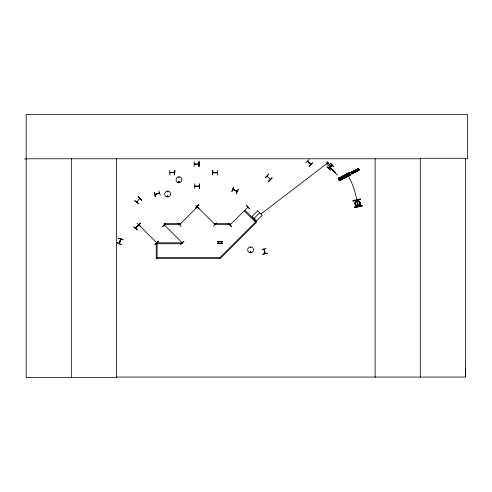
<?xml version="1.0" encoding="UTF-8"?>
<svg xmlns="http://www.w3.org/2000/svg" width="492" height="492" viewBox="0 0 492 492"><rect width="100%" height="100%" fill="white"/><g stroke="black" fill="none" stroke-linecap="round" stroke-linejoin="round"><path stroke-width="0.74" d="M465.1 158.787L467.4 158.787L467.4 114.427L26.187 114.427L26.187 377.573L116.579 377.573L116.518 377.057L465.438 377.057L465.506 367.542M139.039 225.416L138.824 224.967L135.638 228.337M164.697 225.275L164.402 224.961M181.671 242.519L182.12 242.734L182.04 243.737L157.12 243.737M197.2 206.751L214.93 224.481L214.629 224.186M267.408 176.425L267.094 176.105M269.96 179.273L270.403 179.414L266.953 176.228M167.883 191.652C167.495 190.65 167.286 192.464 167.913 191.591M167.342 196.228C168.289 195.367 167.643 197.064 167.415 196.37M178.817 177.169L179.273 177.354L178.787 177.286M178.584 181.806C179.494 183.59 179.469 180.269 178.614 182.034M178.701 181.929C179.648 181.056 178.99 182.753 178.78 182.065M250.803 247.421L250.33 247.292L250.834 247.359M355.076 203.448C357.407 208.442 353.809 203.055 355.864 201.591M355.765 205.496L354.972 203.442M119.009 243.423L119.199 242.937M120.86 239.204L119.181 243.435M360.581 203.725L359.713 201.505L357.702 200.558L355.753 201.486M355.864 201.628L357.659 200.853M265.022 253.552L263.847 249.032M265.243 253.509L264.019 249.038M120.946 239.13C115.792 252.777 124.814 230.016 119.002 243.319M310.901 164.408L310.526 164.045M182.157 242.765L164.389 224.998M197.489 207.089L197.077 207.421L197.643 206.904M215.084 224.401L214.746 224.069M139.783 198.51L139.648 198.965M138.381 225.115L138.701 224.832L135.521 228.227M360.187 204.414L360.113 202.876M229.985 224.838L230.465 224.58L230.102 224.949M354.966 203.454L355.747 201.382M360.587 203.719L359.763 205.908L357.709 206.775L355.236 205.176L354.929 202.858C355.396 200.109 359.744 200.244 360.187 202.932M118.578 238.22L123.055 239.684L118.584 238.214M120.694 239.032L120.811 239.641M119.027 243.38L120.638 239.063M121.186 244.542L116.893 242.611L121.198 244.518M250.852 252.156C250.649 250.815 249.875 252.913 250.846 252.07M155.38 194.358L154.931 194.494M358.348 206.007L359.394 205.404L360.058 202.956M231.849 191.437L233.682 187.108L231.904 191.468M237.126 191.499L232.95 189.266M236.215 193.504L238.171 189.229M236.375 193.584L238.386 189.334M237.101 191.486L232.882 189.445M194.205 163.996L198.86 163.953M194.74 186.068L199.445 186.339M198.983 186.05L198.916 186.339M355.261 205.121L357.696 206.751M355.421 205.01L355.156 202.827M137.01 201.726L136.561 201.935M135.964 228.06L135.521 228.159L138.898 224.942M156.284 242.433L156.622 242.765L138.904 225.016M179.562 224.635L180.01 224.481L179.666 224.862M230.016 224.801L230.317 224.5L214.543 224.561L214.543 223.651L230.213 223.651L230.213 224.561M230.471 224.623L230.207 224.918M247.907 207.193L230.188 224.899M356.257 201.203L355.138 202.87L356.343 201.179L358.92 201.246M174.094 172.551L174.568 172.551M174.568 172.766L169.863 172.717L174.5 172.532M217.113 172.526L217.538 172.551M217.538 172.766L212.839 172.717L217.439 172.766M136.715 202.015L139.697 198.565M138.338 203.602L134.728 200.576L138.326 203.608M137.084 223.245L140.558 226.412M137.293 229.887L133.683 226.861L137.25 229.936M305.827 162.889L309.074 159.488M310.686 164.494L307.605 161.192M309.234 166.179L312.525 162.821M137.108 226.695L140.226 223.165L137.09 226.677M136.942 226.529L140.245 223.183M137.065 226.652L140.368 223.306M162.624 226.677L165.761 223.165L162.643 226.695M154.937 244.524L158.264 241.197M155.085 244.665L158.215 241.154L155.097 244.684M177.913 223.147L181.21 226.498M195.711 205.342L199.082 208.626M195.521 208.288L198.829 204.936M179.857 224.401L179.562 224.703L197.329 206.935M197.163 207.372L197.243 206.991M183.922 241.32L180.447 244.499L183.94 241.338M213.374 226.135L216.701 222.808M228.183 223.429L231.547 226.714M265.305 177.784L268.491 174.322L265.348 177.833M268.718 181.204L272.021 177.858M254.075 218.374L259.708 212.741M256.092 221.382L255.446 222.027L244.364 210.945L245.01 210.299L256.738 222.027L220.668 258.097L220.084 257.513L256.154 221.443M326.657 162.44L327.488 161.61M327.395 163.178L328.226 162.348M326.989 166.745L330.317 170.072M330.501 163.239L333.644 166.739L330.483 163.252M328.299 168.055L331.608 164.715M328.447 168.202L331.786 164.894L328.465 168.227M329.72 167.385L335.212 172.87M330.243 167.046L330.593 166.745L330.286 166.419M328.834 168.596L332.186 165.294M329.007 168.762L332.346 165.453M335.089 172.674L329.751 167.108M337.518 175.183L329.634 167.225M338.963 179.672L339.308 179.211M357.641 200.884L359.467 201.732L360.224 203.706L359.486 205.638L357.678 206.4L355.427 204.949M250.348 251.603C249.622 253.386 252.125 251.387 250.274 251.695M260.963 213.995L327.451 163.123M154.968 194.285L159.383 192.975L158.928 193.35M159.414 193.172L154.992 194.494L159.383 193.147M338.213 178.596L349.468 172.643L338.219 178.621M338.268 178.713L349.529 172.753M338.336 178.842L348.939 173.245L338.367 178.891M338.416 178.983L349.683 173.049M339.148 178.762L344.443 175.964M349.08 173.51L345.771 175.263L349.105 173.559M350.95 172.514L358.459 168.541M339.166 178.805L344.474 176.013M358.496 168.621L351.005 172.624L358.563 168.738M338.601 179.316L338.939 179.949M351.085 172.772L358.606 168.824M351.153 172.895L358.643 168.885M351.208 172.993L351.436 173.418M339.689 179.758L344.978 176.948L339.708 179.801M349.615 174.5L346.307 176.259L349.64 174.549M351.491 173.516L359 169.555M351.509 173.553L359.055 169.654L351.583 173.701M339.105 180.263L350.353 174.291M350.421 174.42L339.824 180.029L350.445 174.463M351.602 173.738L359.142 169.814L351.688 173.897M339.24 180.515L350.519 174.605M351.731 173.971L359.203 169.937M350.562 174.691L339.32 180.669L350.587 174.734M232.993 189.291L237.199 191.277M232.925 189.438L237.126 191.425M357.549 203.46L357.555 203.214M307.518 161.142L307.844 161.419M158.756 190.791L160.318 195.232M156.505 242.882L156.173 242.55M261.646 249.585L266.197 248.392M262.888 254.223L267.482 253.195L262.869 254.161M360.624 199.278L360.531 198.848L352.887 200.576L352.992 201.087L360.642 199.358L352.985 201.031M362.001 205.404L354.351 207.126L362.026 205.527L362.112 205.908L354.468 207.636L362.112 205.908M170.429 172.766L169.924 172.729M213.264 172.766L212.901 172.729M199.346 186.283L194.752 186.259M169.961 172.501L174.519 172.551M212.931 172.501L217.439 172.526M310.729 164.494L307.408 161.259L310.753 164.562M358.828 201.271L360.003 202.925M24.6 158.971L26.187 158.965M26.187 158.787L420.279 158.787M194.205 161.727L194.174 166.431M198.909 164.162L194.205 164.162M212.839 170.281L212.575 174.986L212.772 170.281M217.538 170.281L217.569 174.986M169.863 174.986L169.802 170.281M194.74 183.799L194.709 188.504M194.82 186.283L199.445 186.283L194.82 186.388M199.703 188.504L199.445 183.799L199.684 188.504M157.12 257.587L220.084 257.587L220.084 258.497L156.204 258.497L156.204 242.827L182.04 242.827L181.708 242.55M250.576 252.421L250.17 252.107M358.373 205.994L356.583 205.693C355.372 202.686 355.292 205.545 355.698 204.426M118.603 238.159L122.982 239.875M356.995 201.548L356.964 201.48A85.645 81.014 -17.5 0 0 347.413 174.248M357.948 205.644L356.928 201.105M138.172 196.911L141.579 200.152M312.481 162.772L309.21 166.155M228.325 223.288L231.67 226.591M330.36 163.375L333.662 166.727M327.906 162.674L330.489 165.632L327.715 162.858M330.624 165.49L331.448 166.314M330.532 165.583L331.356 166.407M330.317 166.376L330.686 166.745M330.175 166.517L330.544 166.886M330.083 166.61L330.452 166.979M329.947 166.745L330.317 167.114M326.848 163.99L333.361 170.503M326.965 166.77L330.267 170.115M351.436 173.03L351.614 173.153M355.421 204.635L356.399 206.019L358.379 206.351L359.541 205.65L360.187 204.352M357.696 168.947L358.428 170.33M357.186 169.217L357.918 170.601M356.423 169.617L357.161 171.001M355.747 169.974L356.479 171.357M354.984 170.38L355.716 171.763M351.719 172.108L352.45 173.492M351.325 172.022L352.303 173.867M348.324 173.245L349.425 175.324M347.561 173.651L348.662 175.73M346.423 174.254L347.518 176.333M345.402 174.789L346.503 176.868M344.265 175.392L345.359 177.471M339.363 177.987L340.464 180.066M338.853 177.815L340.316 180.589M338.76 177.858L340.23 180.632M339.302 179.137L339.474 179.463M339.283 179.143L339.455 179.469M338.662 179.469L338.84 179.801M264.136 250.034L264.831 252.642M354.468 207.624L354.357 207.126M357.069 200.164L358.434 206.203M356.977 200.189L358.336 206.228M356.608 200.269L358.016 206.302M356.565 200.281L357.924 206.32M465.438 377.057L465.438 158.276L420.279 158.276L420.279 377.057M375.113 158.787L375.113 377.573M198.94 161.727L198.977 166.431M174.629 170.281L174.629 174.986M157.12 242.827L157.12 258.497M116.512 158.787L116.512 377.573M71.352 158.787L71.352 377.573M167.218 196.111C167.778 197.852 168.572 194.887 167.218 196.111M344.886 175.976C345.452 177.993 346.485 174.623 344.886 175.976M355.402 170.767C355.777 172.114 356.466 169.863 355.402 170.767M219.026 241.387L218.423 242.365L217.452 241.387L218.22 242.63L217.427 243.872L218.405 242.876L219.389 243.872L218.608 242.611L219.383 241.387L219.026 241.387M222.077 241.387L221.474 242.365L220.502 241.387L221.271 242.63L220.484 243.872L221.455 242.876L222.439 243.872L221.658 242.611L222.433 241.387L222.077 241.387M138.307 196.763L141.555 200.176L138.307 196.763M198.688 204.801L195.57 208.331L198.688 204.801M246.357 205.256L249.518 208.743L246.357 205.256M271.996 177.833L268.86 181.345L271.996 177.833M257.734 210.767L252.101 216.4L256.578 220.883L262.211 215.244L257.734 210.767M349.382 172.483L338.133 178.442L339.406 180.835L350.661 174.875L349.382 172.483M358.422 168.467L350.894 172.409L351.749 174.008L359.252 170.035L358.404 168.436M154.224 192.169L155.337 196.745L154.224 192.169M199.168 161.727L198.909 166.431L199.168 161.727M174.826 170.281L174.598 174.986L174.808 170.281M179.863 223.651L164.187 223.651L164.187 224.561L179.863 224.561L179.863 223.651M166.173 196.609A2.977 2.977 0 0 0 170.632 194.032A2.977 2.977 0 0 0 166.173 191.456A2.977 2.977 0 0 0 166.173 196.609M177.538 182.304A2.977 2.977 0 0 0 181.997 179.728A2.977 2.977 0 0 0 177.538 177.151A2.977 2.977 0 0 0 177.538 182.304M249.112 252.334A2.927 2.927 0 0 0 253.503 249.801A2.927 2.927 0 0 0 249.112 247.261A2.927 2.927 0 0 0 249.112 252.334"/></g></svg>
